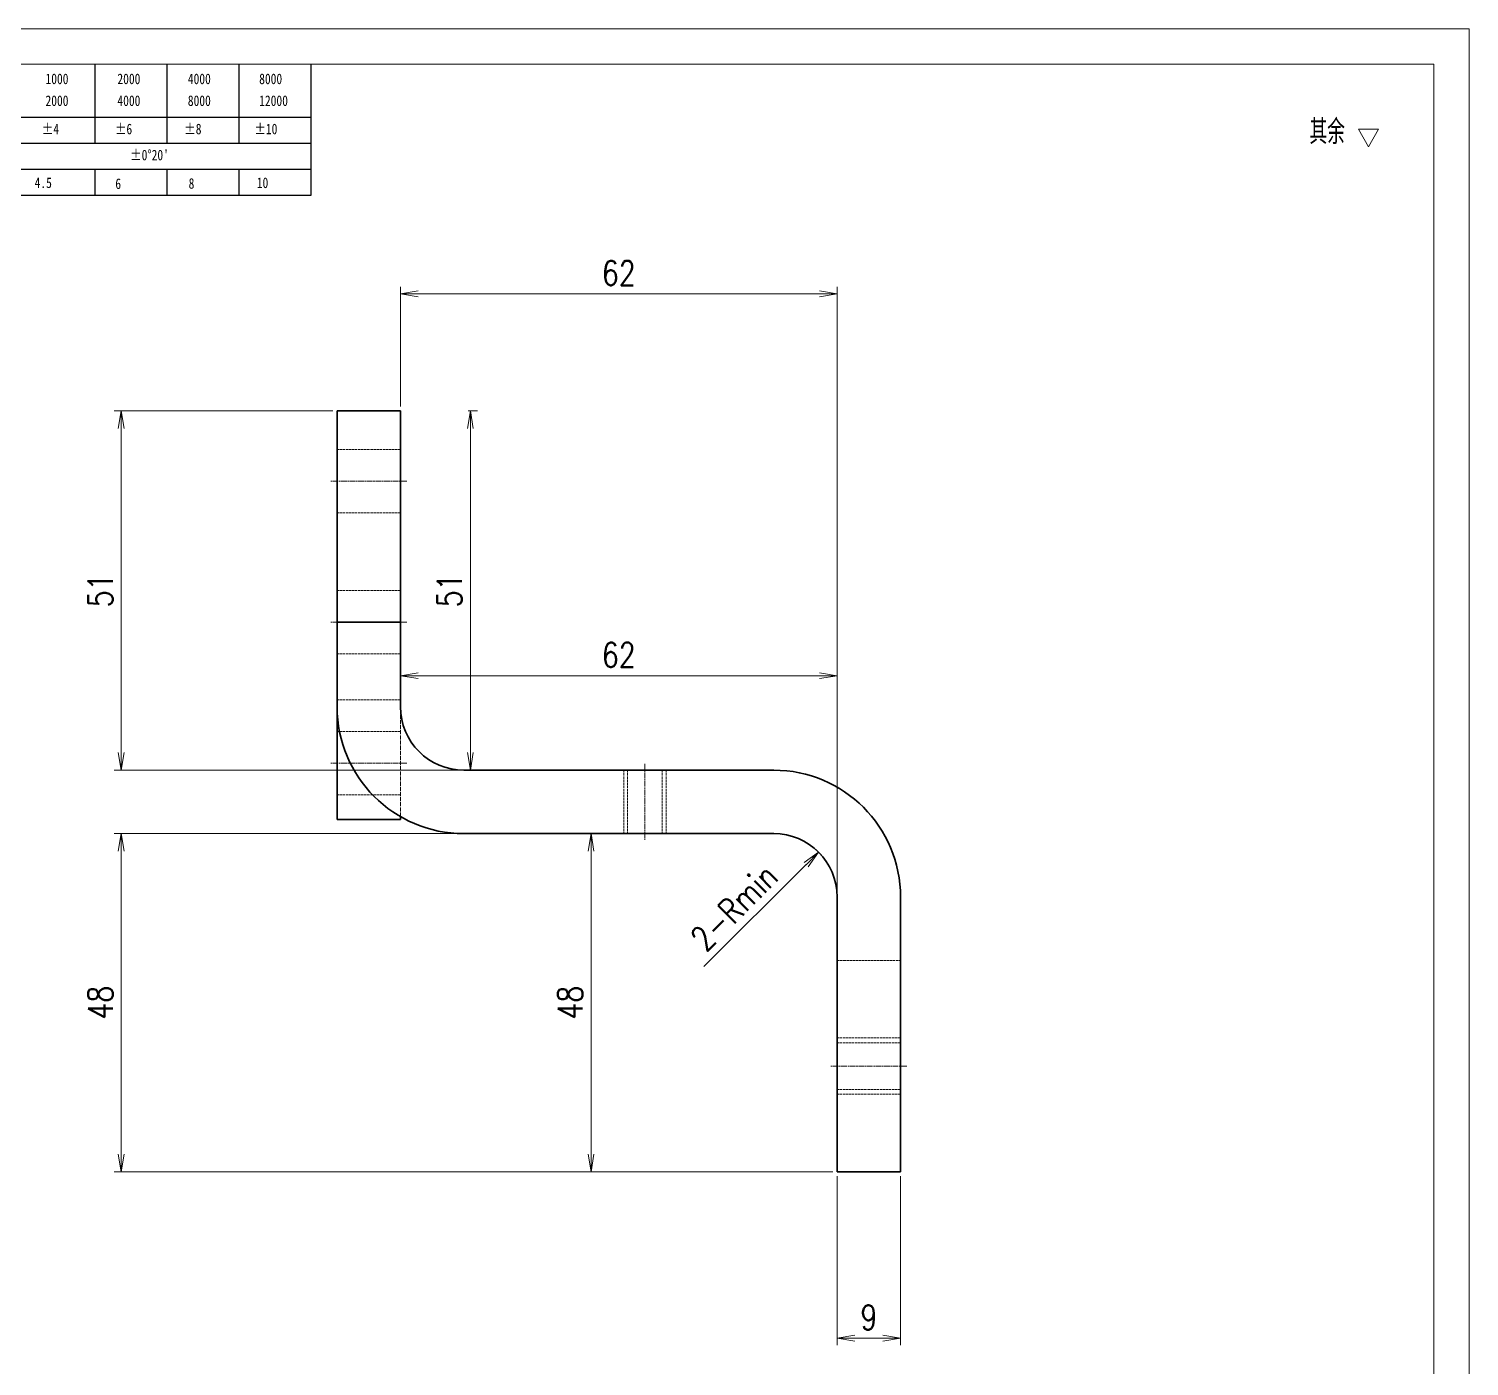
# Model space of a CAD drawing. Header units: millimetres. Extents: x 53130 to 124945, y -23470 to -1811.
# Drawn here: x 53345.5 to 53550, y -2418.9 to -2229.1 of the extents above; entities that cross this region are included whole.
import ezdxf

# ---------------------------------------------------------------- set-up
doc = ezdxf.new("R2010")
doc.units = ezdxf.units.MM
doc.header["$LTSCALE"] = 0.5
for name, pattern in [('AM_ISO02W050x2', [3.75, 3, -0.75]), ('AM_ISO08W050x2', [9, 6, -0.75, 1.5, -0.75]), ('DOT2', [0.125, 0, -0.125])]:
    doc.linetypes.add(name, pattern=pattern)
for name, color, linetype, lineweight in [('中心线', 2, 'AM_ISO08W050x2', 18), ('图框', 7, 'Continuous', 18), ('标注线', 3, 'Continuous', 18), ('粗实线', 7, 'Continuous', 35), ('虚线', 1, 'AM_ISO02W050x2', 18)]:
    doc.layers.add(name, color=color, linetype=linetype, lineweight=lineweight)
doc.layers.add('图\\M+19E79\\M+195B6\\M+18E9A', color=7, linetype='Continuous')
doc.layers.add('打印', color=7, linetype='Continuous', lineweight=15, plot=False)
doc.layers.add('打印-禁用', color=7, linetype='Continuous', lineweight=15, plot=False)
doc.styles.add('DIM', font='romans.shx', dxfattribs={"width": 0.8, "bigfont": 'bigfont.shx'})
doc.styles.add('国标', font='simfang.ttf', dxfattribs={"width": 0.8})
doc.styles.add('机械长仿宋', font='gbenor.shx', dxfattribs={"height": 1, "bigfont": 'gbcbig.shx'})
doc.dimstyles.new('XR 1-1$0', dxfattribs={"dimtxt": 3.5, "dimasz": 2.5, "dimexe": 1, "dimexo": 0.625, "dimgap": 1.2, "dimtad": 1, "dimzin": 9, "dimdsep": 46, "dimtxsty": 'DIM', "dimblk": 'OPEN', "dimcen": 0, "dimclrd": 8, "dimclre": 8, "dimclrt": 2, "dimazin": 2, "dimtfac": 0.5, "dimtmove": 0, "dimatfit": 3, "dimldrblk": 'OPEN', "dimfxl": 0, "dimtolj": 2, "dimlwd": 18, "dimlwe": 18, "dimarcsym": 0})
doc.dimstyles.new('XR 1-1$4', dxfattribs={"dimtxt": 3.5, "dimasz": 2.5, "dimexe": 1, "dimexo": 0.625, "dimgap": 1.2, "dimtad": 1, "dimtoh": 1, "dimdsep": 46, "dimtxsty": 'DIM', "dimblk": 'OPEN', "dimcen": 0, "dimclrd": 8, "dimclre": 8, "dimclrt": 2, "dimazin": 2, "dimtfac": 0.5, "dimtofl": 0, "dimtmove": 0, "dimatfit": 3, "dimldrblk": 'OPEN', "dimfxl": 0, "dimtolj": 2, "dimlwd": 18, "dimlwe": 18, "dimarcsym": 0})

# ---------------------------------------------------------------- blocks, each defined once
blk = doc.blocks.new('GZDEH零件A3图框V01版')
at = {"layer": '图\\M+19E79\\M+195B6\\M+18E9A', "color": 9}
for p, q in [((3082.42, -1561.98), (3082.42, -1554.46)), ((3092.64, -1561.98), (3092.64, -1554.46)), ((3102.86, -1561.98), (3102.86, -1554.46)), ((3113.09, -1573.08), (3113.09, -1554.46)), ((2996.09, -1561.98), (3113.09, -1561.98)), ((3082.42, -1565.68), (3082.42, -1561.98)), ((3092.64, -1565.68), (3092.64, -1561.98)), ((3102.86, -1565.68), (3102.86, -1561.98)), ((2996.09, -1565.68), (3113.09, -1565.68)), ((2996.09, -1569.38), (3113.09, -1569.38)), ((3082.42, -1573.08), (3082.42, -1569.48)), ((3092.64, -1573.08), (3092.64, -1569.38)), ((3102.86, -1573.08), (3102.86, -1569.38)), ((2990.09, -1573.08), (3113.09, -1573.08))]:
    blk.add_line(p, q, dxfattribs=at)
at = {"layer": '图框', "linetype": 'Continuous'}
for p, q in [((3272.49, -1554.46), (2882.49, -1554.46)), ((3272.49, -1832.96), (3272.49, -1554.46))]:
    blk.add_line(p, q, dxfattribs=at)
at = {"layer": '打印-禁用', "linetype": 'Continuous'}
for p, q in [((3277.49, -1549.46), (2857.49, -1549.46)), ((3277.49, -1846.46), (3277.49, -1549.46))]:
    blk.add_line(p, q, dxfattribs=at)
at = {"layer": '图\\M+19E79\\M+195B6\\M+18E9A', "color": 9, "style": '国标', "width": 0.8}
for s, p in [('1000', (3075.36, -1557.31)), ('2000', (3085.57, -1557.31)), ('4000', (3095.57, -1557.31)), ('8000', (3105.7, -1557.31)), ('2000', (3075.36, -1560.41)), ('4000', (3085.57, -1560.41)), ('8000', (3095.57, -1560.41)), ('12000', (3105.7, -1560.41)), ('±4', (3074.85, -1564.42)), ('±6', (3085.22, -1564.42)), ('±8', (3095.06, -1564.42)), ('±10', (3105.02, -1564.42)), ("±0%%D20'", (3087.38, -1568.12)), ('4.5', (3073.82, -1572.05)), ('6', (3085.28, -1572.19)), ('8', (3095.68, -1572.15)), ('10', (3105.36, -1572.06))]:
    blk.add_text(s, height=1.5, dxfattribs=at).set_placement(p)
blk = doc.blocks.new('DEH A3')
at = {"layer": '图框'}
blk.add_blockref('GZDEH零件A3图框V01版', (-2857.49, 1846.46), dxfattribs=at)
blk = doc.blocks.new('FINISHER_1')
at = {"layer": '标注线'}
for p, q in [((0, 0), (-1.44, 2.5)), ((-1.44, 2.5), (1.44, 2.5)), ((1.44, 2.5), (0, 0))]:
    blk.add_line(p, q, dxfattribs=at)
blk = doc.blocks.new('其余任何12.5')
at = {"layer": '标注线', "color": 2, "linetype": 'ByBlock', "lineweight": 30}
blk.add_blockref('FINISHER_1', (0, 0), dxfattribs=at)
at = {"layer": '标注线', "color": 7, "linetype": 'DOT2', "style": '机械长仿宋'}
blk.add_text('其余', height=3.5, dxfattribs=at).set_placement((-8.38, 0.4))
blk = doc.blocks.new('_Open')
at = {"color": 0, "linetype": 'ByBlock', "lineweight": -2}
for p, q in [((-1, 0.167), (0, 0)), ((-1, -0.167), (0, 0)), ((0, 0), (-1, 0))]:
    blk.add_line(p, q, dxfattribs=at)
blk = doc.blocks.new('*D71')
at = {"layer": 'Defpoints', "color": 0, "transparency": 16777216}
for p in [(53460.29, -2391.31), (53469.29, -2391.31), (53460.29, -2414.93)]:
    blk.add_point(p, dxfattribs=at)
at = {"layer": '标注线', "color": 8, "lineweight": 18, "transparency": 16777216}
for p, q in [((53460.29, -2391.94), (53460.29, -2415.93)), ((53469.29, -2391.94), (53469.29, -2415.93)), ((53466.79, -2414.93), (53462.79, -2414.93))]:
    blk.add_line(p, q, dxfattribs=at)
at = {"layer": '标注线', "color": 8, "linetype": 'ByBlock', "lineweight": 18, "transparency": 16777216, "xscale": 2.5, "yscale": 2.5, "zscale": 2.5, "rotation": 180}
blk.add_blockref('_Open', (53460.29, -2414.93), dxfattribs=at)
at = {"layer": '标注线', "color": 8, "linetype": 'ByBlock', "lineweight": 18, "transparency": 16777216, "xscale": 2.5, "yscale": 2.5, "zscale": 2.5}
blk.add_blockref('_Open', (53469.29, -2414.93), dxfattribs=at)
at = {"layer": '标注线', "color": 2, "transparency": 16777216, "insert": (53464.79, -2411.98), "char_height": 3.5, "attachment_point": 5, "style": 'DIM'}
blk.add_mtext('\\A2;9', dxfattribs=at)
blk = doc.blocks.new('*D72')
at = {"layer": 'Defpoints', "color": 0, "transparency": 16777216}
for p in [(53398.29, -2266.72), (53398.29, -2283.31), (53460.29, -2352.31)]:
    blk.add_point(p, dxfattribs=at)
at = {"layer": '标注线', "color": 8, "lineweight": 18, "transparency": 16777216}
for p, q in [((53398.29, -2282.69), (53398.29, -2265.72)), ((53460.29, -2351.69), (53460.29, -2265.72)), ((53457.79, -2266.72), (53400.79, -2266.72))]:
    blk.add_line(p, q, dxfattribs=at)
at = {"layer": '标注线', "color": 8, "linetype": 'ByBlock', "lineweight": 18, "transparency": 16777216, "xscale": 2.5, "yscale": 2.5, "zscale": 2.5, "rotation": 180}
blk.add_blockref('_Open', (53398.29, -2266.72), dxfattribs=at)
at = {"layer": '标注线', "color": 8, "linetype": 'ByBlock', "lineweight": 18, "transparency": 16777216, "xscale": 2.5, "yscale": 2.5, "zscale": 2.5}
blk.add_blockref('_Open', (53460.29, -2266.72), dxfattribs=at)
at = {"layer": '标注线', "color": 2, "transparency": 16777216, "insert": (53429.29, -2263.77), "char_height": 3.5, "attachment_point": 5, "style": 'DIM'}
blk.add_mtext('\\A2;62', dxfattribs=at)
blk = doc.blocks.new('*D73')
at = {"layer": 'Defpoints', "color": 0, "transparency": 16777216}
for p in [(53358.64, -2343.31), (53407.29, -2343.31), (53460.29, -2391.31)]:
    blk.add_point(p, dxfattribs=at)
at = {"layer": '标注线', "color": 8, "lineweight": 18, "transparency": 16777216}
for p, q in [((53406.67, -2343.31), (53357.64, -2343.31)), ((53358.64, -2388.81), (53358.64, -2345.81)), ((53459.67, -2391.31), (53357.64, -2391.31))]:
    blk.add_line(p, q, dxfattribs=at)
at = {"layer": '标注线', "color": 8, "linetype": 'ByBlock', "lineweight": 18, "transparency": 16777216, "xscale": 2.5, "yscale": 2.5, "zscale": 2.5}
for p, rotation in [((53358.64, -2343.31), 90), ((53358.64, -2391.31), 270)]:
    blk.add_blockref('_Open', p, dxfattribs=dict(at, rotation=rotation))
at = {"layer": '标注线', "color": 2, "transparency": 16777216, "insert": (53355.69, -2367.31), "char_height": 3.5, "attachment_point": 5, "rotation": 90, "style": 'DIM'}
blk.add_mtext('\\A2;48', dxfattribs=at)
blk = doc.blocks.new('*D74')
at = {"layer": 'Defpoints', "color": 0, "transparency": 16777216}
for p in [(53358.64, -2283.31), (53389.29, -2283.31), (53407.29, -2334.31)]:
    blk.add_point(p, dxfattribs=at)
at = {"layer": '标注线', "color": 8, "lineweight": 18, "transparency": 16777216}
for p, q in [((53388.67, -2283.31), (53357.64, -2283.31)), ((53358.64, -2331.81), (53358.64, -2285.81)), ((53406.67, -2334.31), (53357.64, -2334.31))]:
    blk.add_line(p, q, dxfattribs=at)
at = {"layer": '标注线', "color": 8, "linetype": 'ByBlock', "lineweight": 18, "transparency": 16777216, "xscale": 2.5, "yscale": 2.5, "zscale": 2.5}
for p, rotation in [((53358.64, -2283.31), 90), ((53358.64, -2334.31), 270)]:
    blk.add_blockref('_Open', p, dxfattribs=dict(at, rotation=rotation))
at = {"layer": '标注线', "color": 2, "transparency": 16777216, "insert": (53355.69, -2308.81), "char_height": 3.5, "attachment_point": 5, "rotation": 90, "style": 'DIM'}
blk.add_mtext('\\A2;51', dxfattribs=at)
blk = doc.blocks.new('*D75')
at = {"layer": 'Defpoints', "color": 0, "transparency": 16777216}
for p in [(53457.66, -2345.96), (53451.29, -2352.31)]:
    blk.add_point(p, dxfattribs=at)
at = {"layer": '标注线', "color": 8, "lineweight": 18, "transparency": 16777216}
blk.add_line((53455.89, -2347.72), (53441.38, -2362.2), dxfattribs=at)
blk.add_arc((53451.29, -2352.31), 9, 38.5691, 86.0203, dxfattribs=at)
at = {"layer": '标注线', "color": 8, "linetype": 'ByBlock', "lineweight": 18, "transparency": 16777216, "xscale": 2.5, "yscale": 2.5, "zscale": 2.5, "rotation": 44.93861364037737}
blk.add_blockref('_Open', (53457.66, -2345.96), dxfattribs=at)
at = {"layer": '标注线', "color": 2, "transparency": 16777216, "insert": (53445.67, -2353.76), "char_height": 3.5, "attachment_point": 5, "rotation": 44.9386, "style": 'DIM'}
blk.add_mtext('\\A2;\\A2;2-Rmin', dxfattribs=at)
blk = doc.blocks.new('*D373')
at = {"layer": 'Defpoints', "color": 0, "transparency": 16777216}
for p in [(53407.29, -2283.31), (53408.22, -2283.31), (53407.29, -2334.31)]:
    blk.add_point(p, dxfattribs=at)
at = {"layer": '标注线', "color": 8, "lineweight": 18, "transparency": 16777216}
for p, q in [((53407.92, -2283.31), (53409.22, -2283.31)), ((53408.22, -2331.81), (53408.22, -2285.81)), ((53407.92, -2334.31), (53409.22, -2334.31))]:
    blk.add_line(p, q, dxfattribs=at)
at = {"layer": '标注线', "color": 8, "lineweight": 18, "transparency": 16777216, "xscale": 2.5, "yscale": 2.5, "zscale": 2.5}
for p, rotation in [((53408.22, -2283.31), 90), ((53408.22, -2334.31), 270)]:
    blk.add_blockref('_Open', p, dxfattribs=dict(at, rotation=rotation))
at = {"layer": '标注线', "color": 2, "transparency": 16777216, "insert": (53405.27, -2308.81), "char_height": 3.5, "attachment_point": 5, "rotation": 90, "style": 'DIM'}
blk.add_mtext('\\A2;51', dxfattribs=at)
blk = doc.blocks.new('*D374')
at = {"layer": 'Defpoints', "color": 0, "transparency": 16777216}
for p in [(53460.29, -2320.91), (53398.29, -2325.34), (53460.29, -2325.34)]:
    blk.add_point(p, dxfattribs=at)
at = {"layer": '标注线', "color": 8, "lineweight": 18, "transparency": 16777216}
for p, q in [((53398.29, -2324.71), (53398.29, -2319.91)), ((53400.79, -2320.91), (53457.79, -2320.91)), ((53460.29, -2324.71), (53460.29, -2319.91))]:
    blk.add_line(p, q, dxfattribs=at)
at = {"layer": '标注线', "color": 8, "lineweight": 18, "transparency": 16777216, "xscale": 2.5, "yscale": 2.5, "zscale": 2.5, "rotation": 180}
blk.add_blockref('_Open', (53398.29, -2320.91), dxfattribs=at)
at = {"layer": '标注线', "color": 8, "lineweight": 18, "transparency": 16777216, "xscale": 2.5, "yscale": 2.5, "zscale": 2.5}
blk.add_blockref('_Open', (53460.29, -2320.91), dxfattribs=at)
at = {"layer": '标注线', "color": 2, "transparency": 16777216, "insert": (53429.29, -2317.96), "char_height": 3.5, "attachment_point": 5, "style": 'DIM'}
blk.add_mtext('\\A2;62', dxfattribs=at)
blk = doc.blocks.new('*D375')
at = {"layer": 'Defpoints', "color": 0, "transparency": 16777216}
for p in [(53451.29, -2343.31), (53425.35, -2391.31), (53451.29, -2391.31)]:
    blk.add_point(p, dxfattribs=at)
at = {"layer": '标注线', "color": 8, "lineweight": 18, "transparency": 16777216}
for p, q in [((53450.67, -2343.31), (53424.35, -2343.31)), ((53425.35, -2345.81), (53425.35, -2388.81)), ((53450.67, -2391.31), (53424.35, -2391.31))]:
    blk.add_line(p, q, dxfattribs=at)
at = {"layer": '标注线', "color": 8, "lineweight": 18, "transparency": 16777216, "xscale": 2.5, "yscale": 2.5, "zscale": 2.5}
for p, rotation in [((53425.35, -2343.31), 90), ((53425.35, -2391.31), 270)]:
    blk.add_blockref('_Open', p, dxfattribs=dict(at, rotation=rotation))
at = {"layer": '标注线', "color": 2, "transparency": 16777216, "insert": (53422.4, -2367.31), "char_height": 3.5, "attachment_point": 5, "rotation": 90, "style": 'DIM'}
blk.add_mtext('\\A2;48', dxfattribs=at)

msp = doc.modelspace()

# ---------------------------------------------------------------- linework, layer by layer
at = {"layer": '中心线', "ltscale": 0.27002}
for p, q in [((53399.193, -2293.315), (53388.392, -2293.315)), ((53399.193, -2313.315), (53388.392, -2313.315)), ((53399.193, -2333.315), (53388.392, -2333.315)), ((53470.193, -2376.315), (53459.392, -2376.315))]:
    msp.add_line(p, q, dxfattribs=at)
at = {"layer": '中心线', "ltscale": 0.270015}
msp.add_line((53432.994, -2333.414), (53432.994, -2344.215), dxfattribs=at)
at = {"layer": '打印'}
msp.add_lwpolyline([(53130.025, -2229.107), (53550.025, -2229.107), (53550.025, -2526.107), (53130.025, -2526.107)], close=True, dxfattribs=at)
at = {"layer": '粗实线'}
for p, q in [((53389.292, -2313.315), (53389.292, -2283.315)), ((53398.292, -2313.315), (53398.292, -2283.315)), ((53407.292, -2334.315), (53451.292, -2334.315)), ((53451.292, -2343.315), (53407.292, -2343.315)), ((53460.292, -2391.315), (53460.292, -2352.315)), ((53469.292, -2352.315), (53469.292, -2391.315))]:
    msp.add_line(p, q, dxfattribs=at)
at = {"layer": '粗实线', "ltscale": 0.225}
for p, q in [((53389.292, -2283.315), (53398.292, -2283.315)), ((53389.292, -2313.315), (53398.292, -2313.315)), ((53398.292, -2341.315), (53389.292, -2341.315)), ((53469.292, -2391.315), (53460.292, -2391.315))]:
    msp.add_line(p, q, dxfattribs=at)
at = {"layer": '粗实线', "ltscale": 0.3}
for p, q in [((53389.292, -2313.315), (53389.292, -2325.315)), ((53398.292, -2313.315), (53398.292, -2325.315))]:
    msp.add_line(p, q, dxfattribs=at)
at = {"layer": '粗实线', "ltscale": 0.399191}
msp.add_line((53389.292, -2341.315), (53389.292, -2325.347), dxfattribs=at)
at = {"layer": '粗实线', "ltscale": 0.000570679}
msp.add_line((53398.292, -2325.337), (53398.292, -2325.315), dxfattribs=at)
at = {"layer": '粗实线', "ltscale": 0.010289}
msp.add_line((53398.292, -2341.315), (53398.292, -2340.903), dxfattribs=at)
at = {"layer": '粗实线'}
for centre, radius, start, end in [((53407.292, -2325.315), 18, 180.00001, 270), ((53407.292, -2325.315), 9, 180.00001, 270), ((53451.292, -2352.315), 18, 0, 90), ((53451.292, -2352.315), 9, 0, 90)]:
    msp.add_arc(centre, radius, start, end, dxfattribs=at)
at = {"layer": '虚线', "ltscale": 0.225}
for p, q in [((53398.292, -2288.815), (53389.292, -2288.815)), ((53398.292, -2297.815), (53389.292, -2297.815)), ((53398.292, -2308.815), (53389.292, -2308.815)), ((53398.292, -2317.815), (53389.292, -2317.815)), ((53398.292, -2324.315), (53389.292, -2324.315)), ((53398.292, -2328.815), (53389.292, -2328.815)), ((53429.994, -2334.315), (53429.994, -2343.315)), ((53429.994, -2334.315), (53429.994, -2343.315)), ((53430.536, -2334.315), (53430.536, -2343.315)), ((53430.536, -2334.315), (53430.536, -2343.315)), ((53435.453, -2334.315), (53435.453, -2343.315)), ((53435.453, -2334.315), (53435.453, -2343.315)), ((53435.994, -2334.315), (53435.994, -2343.315)), ((53435.994, -2334.315), (53435.994, -2343.315)), ((53398.292, -2337.815), (53389.292, -2337.815)), ((53460.292, -2361.315), (53469.292, -2361.315)), ((53469.292, -2372.315), (53460.292, -2372.315)), ((53469.292, -2372.315), (53460.292, -2372.315)), ((53469.292, -2372.991), (53460.292, -2372.991)), ((53469.292, -2372.991), (53460.292, -2372.991)), ((53469.292, -2379.638), (53460.292, -2379.638)), ((53469.292, -2379.638), (53460.292, -2379.638)), ((53469.292, -2380.315), (53460.292, -2380.315)), ((53469.292, -2380.315), (53460.292, -2380.315))]:
    msp.add_line(p, q, dxfattribs=at)
at = {"layer": '虚线', "ltscale": 0.000808716}
msp.add_line((53389.292, -2325.347), (53389.292, -2325.315), dxfattribs=at)
at = {"layer": '虚线', "ltscale": 0.38914}
msp.add_line((53398.292, -2340.903), (53398.292, -2325.337), dxfattribs=at)

# ---------------------------------------------------------------- block references
at = {"layer": '图框'}
msp.add_blockref('DEH A3', (53130.025, -2526.107), dxfattribs=at)
at = {"layer": '标注线'}
msp.add_blockref('其余任何12.5', (53535.73, -2245.871), dxfattribs=at)

# ---------------------------------------------------------------- dimensions: what is measured, and where the dimension line sits
for base, p1, p2, angle, picture, middle in [((53398.292, -2266.722), (53460.292, -2352.315), (53398.292, -2283.315), 180, '*D72', (53429.292, -2263.772)), ((53358.642, -2283.315), (53407.292, -2334.315), (53389.292, -2283.315), 90, '*D74', (53355.692, -2308.815)), ((53358.642, -2343.315), (53460.292, -2391.315), (53407.292, -2343.315), 90, '*D73', (53355.692, -2367.315)), ((53460.292, -2414.927), (53469.292, -2391.315), (53460.292, -2391.315), 180, '*D71', (53464.792, -2411.977))]:
    dim = msp.add_linear_dim(base=base, p1=p1, p2=p2, angle=angle, dimstyle='XR 1-1$0', dxfattribs=at)
    dim.commit()
    dim.dimension.update_dxf_attribs({"geometry": picture, "text_midpoint": middle})
at = {"layer": '标注线', "color": 7}
for base, p1, p2, picture, middle in [((53408.218, -2283.315), (53407.292, -2334.315), (53407.292, -2283.315), '*D373', (53405.268, -2308.815)), ((53425.353, -2391.315), (53451.292, -2343.315), (53451.292, -2391.315), '*D375', (53422.403, -2367.315))]:
    dim = msp.add_linear_dim(base=base, p1=p1, p2=p2, angle=90, dimstyle='XR 1-1$0', override={"dimarcsym": 1}, dxfattribs=at)
    dim.commit()
    dim.dimension.update_dxf_attribs({"geometry": picture, "text_midpoint": middle})
dim = msp.add_linear_dim(base=(53460.292, -2320.912), p1=(53398.292, -2325.337), p2=(53460.292, -2325.337), dimstyle='XR 1-1$0', override={"dimarcsym": 1}, dxfattribs=at)
dim.commit()
dim.dimension.update_dxf_attribs({"geometry": '*D374', "text_midpoint": (53429.292, -2317.962)})
at = {"layer": '标注线'}
dim = msp.add_radius_dim(center=(53451.292, -2352.315), mpoint=(53457.663, -2345.957), text='\\A2;2-Rmin', dimstyle='XR 1-1$4', override={"dimtxsty": 'DIM'}, dxfattribs=at)
dim.commit()
dim.dimension.update_dxf_attribs({"geometry": '*D75', "text_midpoint": (53447.753, -2355.846), "dimtype": 164})

doc.saveas('drawing.dxf')
